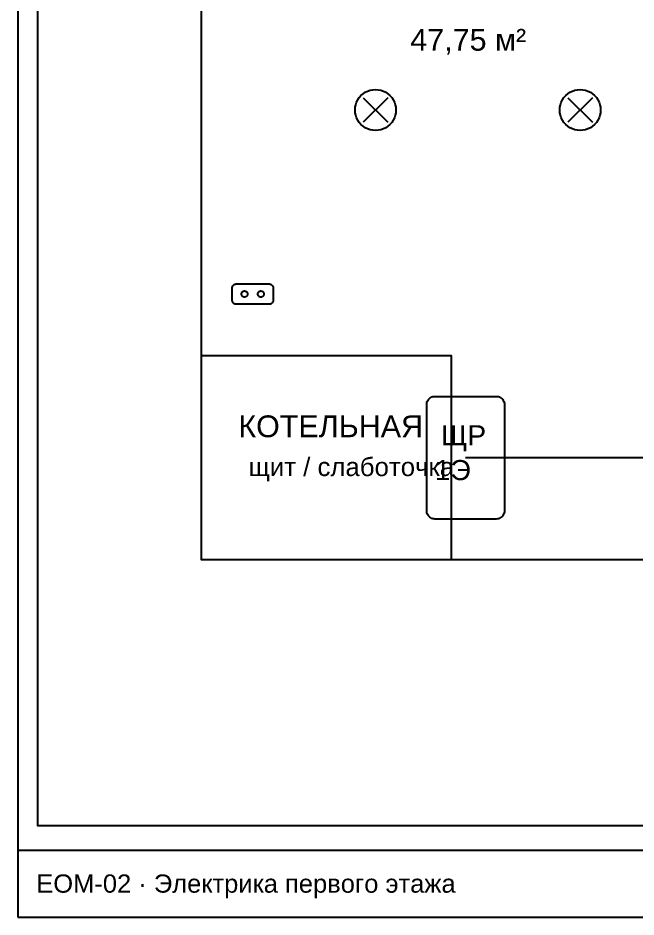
# Paper-space layout 'EOM-02' of a CAD drawing. Header units: millimetres. Extents: x 5 to 415, y 5 to 292.
# Drawn here: x 5 to 106.5, y 5 to 152.8 of the extents above; entities that cross this region are included whole.
import ezdxf

# ---------------------------------------------------------------- set-up
doc = ezdxf.new("R2010")
doc.units = ezdxf.units.MM
for name, color, linetype in [('A-FRAME', 7, 'Continuous'), ('A-OBJECT', 8, 'Continuous'), ('A-TEXT', 7, 'Continuous'), ('A-WALL', 7, 'Continuous')]:
    doc.layers.add(name, color=color, linetype=linetype)
doc.styles.add('ARIAL', font='arial.ttf')

psp = doc.layouts.new('EOM-02')

# ---------------------------------------------------------------- linework, layer by layer
at = {"layer": 'A-FRAME'}
psp.add_line((5, 16), (415, 16), dxfattribs=at)
psp.add_lwpolyline([(5, 5), (415, 5), (415, 292), (5, 292)], close=True, dxfattribs=at)
at = {"layer": 'A-OBJECT'}
for points in [[(8.25, 289), (411.75, 289), (411.75, 20), (8.25, 20), (8.25, 289)], [(35.15, 238.56), (129.3, 238.56), (129.3, 63.71), (35.15, 63.71), (35.15, 238.56)], [(67.09, 137.69), (67.06, 137.25), (66.98, 136.82), (66.84, 136.4), (66.64, 136.01), (66.4, 135.64), (66.11, 135.31), (65.78, 135.02), (65.41, 134.78), (65.02, 134.58), (64.6, 134.44), (64.17, 134.35), (63.73, 134.32), (63.29, 134.35), (62.86, 134.44), (62.44, 134.58), (62.05, 134.78), (61.68, 135.02), (61.35, 135.31), (61.06, 135.64), (60.82, 136.01), (60.62, 136.4), (60.48, 136.82), (60.4, 137.25), (60.37, 137.69), (60.4, 138.13), (60.48, 138.56), (60.62, 138.97), (60.82, 139.37), (61.06, 139.73), (61.35, 140.07), (61.68, 140.36), (62.05, 140.6), (62.44, 140.79), (62.86, 140.94), (63.29, 141.02), (63.73, 141.05), (64.17, 141.02), (64.6, 140.94), (65.02, 140.79), (65.41, 140.6), (65.78, 140.36), (66.11, 140.07), (66.4, 139.73), (66.64, 139.37), (66.84, 138.97), (66.98, 138.56), (67.06, 138.13), (67.09, 137.69), (67.09, 137.69)], [(100.72, 137.69), (100.69, 137.25), (100.6, 136.82), (100.46, 136.4), (100.27, 136.01), (100.02, 135.64), (99.73, 135.31), (99.4, 135.02), (99.04, 134.78), (98.64, 134.58), (98.23, 134.44), (97.8, 134.35), (97.36, 134.32), (96.92, 134.35), (96.49, 134.44), (96.07, 134.58), (95.67, 134.78), (95.31, 135.02), (94.98, 135.31), (94.69, 135.64), (94.44, 136.01), (94.25, 136.4), (94.11, 136.82), (94.02, 137.25), (93.99, 137.69), (94.02, 138.13), (94.11, 138.56), (94.25, 138.97), (94.44, 139.37), (94.69, 139.73), (94.98, 140.07), (95.31, 140.36), (95.67, 140.6), (96.07, 140.79), (96.49, 140.94), (96.92, 141.02), (97.36, 141.05), (97.8, 141.02), (98.23, 140.94), (98.64, 140.79), (99.04, 140.6), (99.4, 140.36), (99.73, 140.07), (100.02, 139.73), (100.27, 139.37), (100.46, 138.97), (100.6, 138.56), (100.69, 138.13), (100.72, 137.69), (100.72, 137.69)], [(40.87, 109.11), (46.25, 109.11), (46.33, 109.1), (46.42, 109.08), (46.5, 109.06), (46.58, 109.02), (46.66, 108.97), (46.72, 108.91), (46.78, 108.84), (46.83, 108.77), (46.87, 108.69), (46.9, 108.61), (46.91, 108.52), (46.92, 108.43), (46.92, 106.42), (46.91, 106.33), (46.9, 106.24), (46.87, 106.16), (46.83, 106.08), (46.78, 106.01), (46.72, 105.94), (46.66, 105.88), (46.58, 105.83), (46.5, 105.79), (46.42, 105.77), (46.33, 105.75), (46.25, 105.74), (40.87, 105.74), (40.78, 105.75), (40.69, 105.77), (40.61, 105.79), (40.53, 105.83), (40.46, 105.88), (40.39, 105.94), (40.33, 106.01), (40.28, 106.08), (40.24, 106.16), (40.22, 106.24), (40.2, 106.33), (40.19, 106.42), (40.19, 108.43), (40.2, 108.52), (40.22, 108.61), (40.24, 108.69), (40.28, 108.77), (40.33, 108.84), (40.39, 108.91), (40.46, 108.97), (40.53, 109.02), (40.61, 109.06), (40.69, 109.08), (40.78, 109.1), (40.87, 109.11), (40.87, 109.11)], [(42.72, 107.42), (42.71, 107.36), (42.7, 107.29), (42.68, 107.23), (42.65, 107.17), (42.61, 107.12), (42.57, 107.07), (42.52, 107.02), (42.46, 106.99), (42.4, 106.96), (42.34, 106.94), (42.28, 106.92), (42.21, 106.92), (42.15, 106.92), (42.08, 106.94), (42.02, 106.96), (41.96, 106.99), (41.9, 107.02), (41.85, 107.07), (41.81, 107.12), (41.77, 107.17), (41.75, 107.23), (41.72, 107.29), (41.71, 107.36), (41.71, 107.42), (41.71, 107.49), (41.72, 107.56), (41.75, 107.62), (41.77, 107.68), (41.81, 107.73), (41.85, 107.78), (41.9, 107.83), (41.96, 107.86), (42.02, 107.89), (42.08, 107.91), (42.15, 107.93), (42.21, 107.93), (42.28, 107.93), (42.34, 107.91), (42.4, 107.89), (42.46, 107.86), (42.52, 107.83), (42.57, 107.78), (42.61, 107.73), (42.65, 107.68), (42.68, 107.62), (42.7, 107.56), (42.71, 107.49), (42.72, 107.42), (42.72, 107.42)], [(45.41, 107.42), (45.4, 107.36), (45.39, 107.29), (45.37, 107.23), (45.34, 107.17), (45.3, 107.12), (45.26, 107.07), (45.21, 107.02), (45.15, 106.99), (45.09, 106.96), (45.03, 106.94), (44.97, 106.92), (44.9, 106.92), (44.84, 106.92), (44.77, 106.94), (44.71, 106.96), (44.65, 106.99), (44.59, 107.02), (44.54, 107.07), (44.5, 107.12), (44.46, 107.17), (44.44, 107.23), (44.41, 107.29), (44.4, 107.36), (44.4, 107.42), (44.4, 107.49), (44.41, 107.56), (44.44, 107.62), (44.46, 107.68), (44.5, 107.73), (44.54, 107.78), (44.59, 107.83), (44.65, 107.86), (44.71, 107.89), (44.77, 107.91), (44.84, 107.93), (44.9, 107.93), (44.97, 107.93), (45.03, 107.91), (45.09, 107.89), (45.15, 107.86), (45.21, 107.83), (45.26, 107.78), (45.3, 107.73), (45.34, 107.68), (45.37, 107.62), (45.39, 107.56), (45.4, 107.49), (45.41, 107.42), (45.41, 107.42)], [(35.15, 97.34), (76.17, 97.34), (76.17, 63.71), (35.15, 63.71), (35.15, 97.34)], [(73.48, 90.61), (83.57, 90.61), (83.75, 90.6), (83.92, 90.57), (84.08, 90.51), (84.24, 90.43), (84.39, 90.33), (84.52, 90.22), (84.64, 90.09), (84.73, 89.94), (84.81, 89.78), (84.87, 89.62), (84.9, 89.44), (84.91, 89.27), (84.91, 71.78), (84.9, 71.61), (84.87, 71.43), (84.81, 71.27), (84.73, 71.11), (84.64, 70.96), (84.52, 70.83), (84.39, 70.72), (84.24, 70.62), (84.08, 70.54), (83.92, 70.48), (83.75, 70.45), (83.57, 70.44), (73.48, 70.44), (73.31, 70.45), (73.13, 70.48), (72.97, 70.54), (72.81, 70.62), (72.66, 70.72), (72.53, 70.83), (72.42, 70.96), (72.32, 71.11), (72.24, 71.27), (72.18, 71.43), (72.15, 71.61), (72.14, 71.78), (72.14, 89.27), (72.15, 89.44), (72.18, 89.62), (72.24, 89.78), (72.32, 89.94), (72.42, 90.09), (72.53, 90.22), (72.66, 90.33), (72.81, 90.43), (72.97, 90.51), (73.13, 90.57), (73.31, 90.6), (73.48, 90.61), (73.48, 90.61)]]:
    psp.add_lwpolyline(points, close=True, dxfattribs=at)
for points in [[(61.71, 139.71), (65.75, 135.67)], [(65.75, 139.71), (61.71, 135.67)], [(95.34, 139.71), (99.37, 135.67)], [(99.37, 139.71), (95.34, 135.67)]]:
    psp.add_lwpolyline(points, dxfattribs=at)
at = {"layer": 'A-WALL'}
psp.add_lwpolyline([(78.53, 80.53), (109.12, 80.53), (109.12, 199.89), (188.14, 199.89)], dxfattribs=at)

# ---------------------------------------------------------------- texts
at = {"layer": 'A-TEXT', "style": 'ARIAL'}
for s, height, p in [('47,75 м²', 3.584, (69.45, 147.44)), ('КОТЕЛЬНАЯ', 3.584, (41.2, 83.89)), ('ЩР', 3.309, (74.49, 82.54)), ('щит / слаботочка', 3.033, (42.88, 77.5)), ('1Э', 3.309, (73.48, 76.83)), ('EOM-02 · Электрика первого этажа', 3, (8, 9))]:
    psp.add_text(s, height=height, dxfattribs=at).set_placement(p)

doc.saveas('drawing.dxf')
